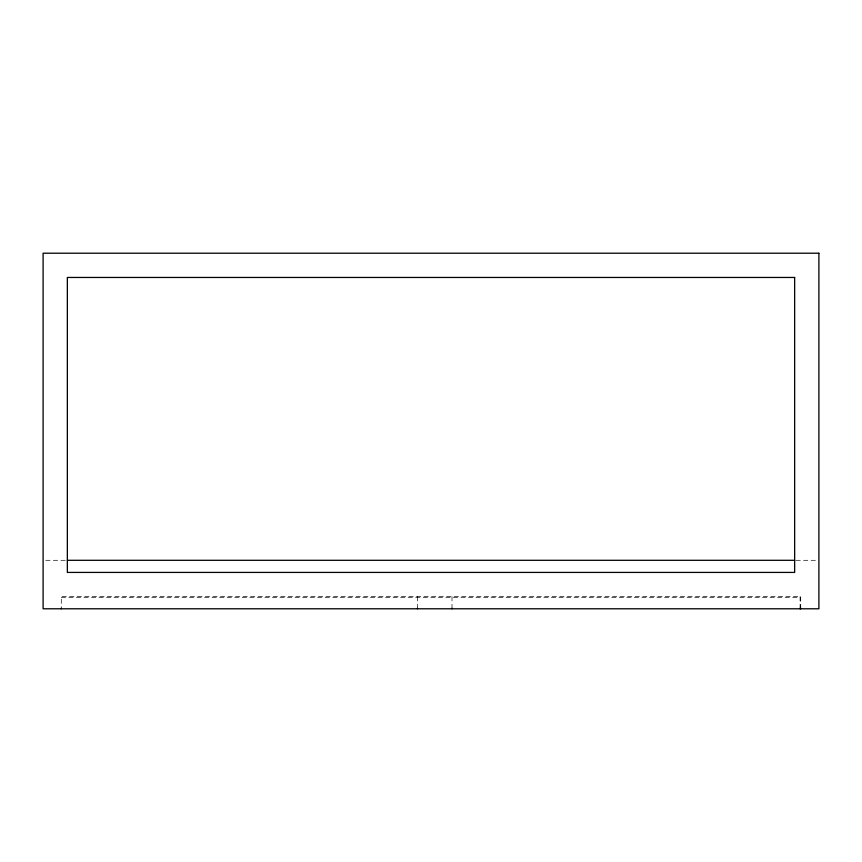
<?xml version="1.0" encoding="UTF-8"?>
<svg xmlns="http://www.w3.org/2000/svg" width="862" height="862" viewBox="0 0 862 862"><rect width="100%" height="100%" fill="white"/><g stroke="black" fill="none" stroke-linecap="round" stroke-linejoin="round"><path stroke-width="0.65" stroke-dasharray="4.31 3.23" d="M45.794 560.3L65.997 560.3M796.003 560.3L817.553 560.3M61.288 597.678L800.712 597.678M800.712 608.787L800.712 596.666L61.288 596.666L61.288 608.787M800.108 596.666L800.108 608.787M452 596.666L452 608.787M417.477 596.666L417.477 608.787"/><path stroke-width="1.29" d="M67.344 560.3L794.656 560.3M800.712 608.184L800.712 608.787M800.108 608.184L800.108 608.787M452 608.184L452 608.787M417.477 608.184L417.477 608.787M61.288 608.184L61.288 608.787M818.9 253.212L43.1 253.212L43.1 608.787L818.9 608.787L818.9 253.212M794.656 277.456L67.344 277.456L67.344 572.422L794.656 572.422L794.656 277.456"/></g></svg>
